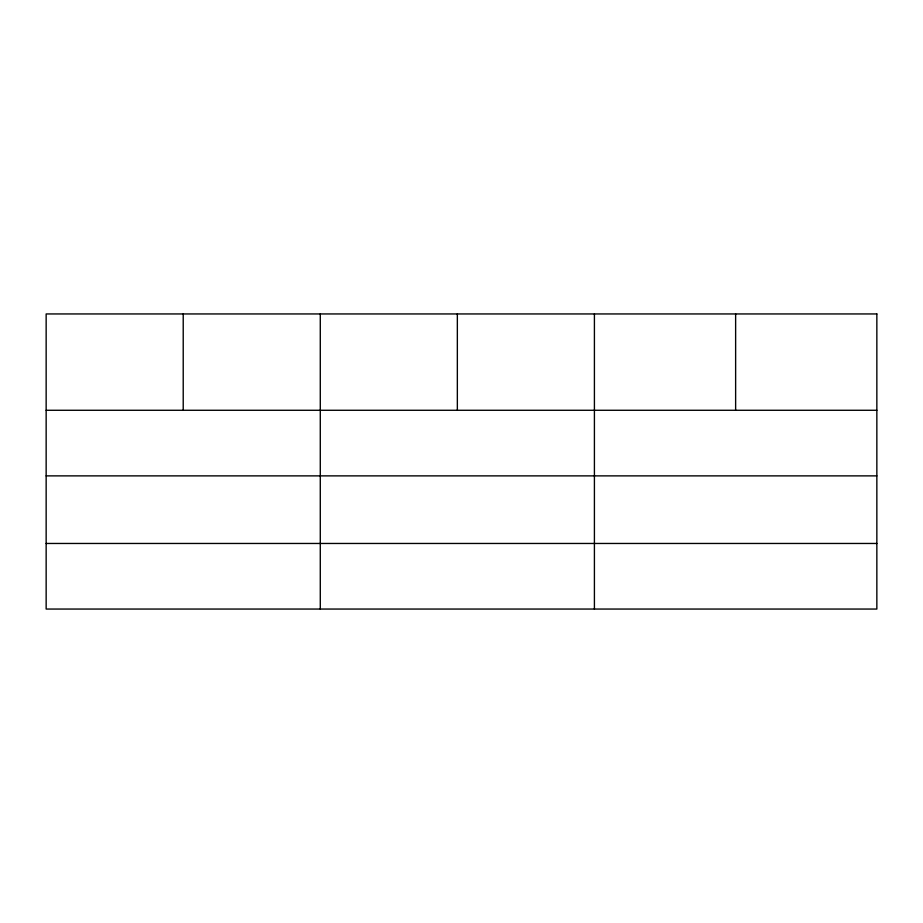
<?xml version="1.0" encoding="UTF-8"?>
<svg xmlns="http://www.w3.org/2000/svg" width="923" height="923" viewBox="0 0 923 923"><rect width="100%" height="100%" fill="white"/><g stroke="black" fill="none" stroke-linecap="round" stroke-linejoin="round"><path stroke-width="1.38" d="M46.15 410.274L876.85 410.274M46.15 475.876L876.85 475.876M46.15 543.462L876.85 543.462M735.631 313.947L735.631 410.274M594.412 313.947L594.412 609.053M457.346 313.947L457.346 410.274M320.281 313.947L320.281 609.053M183.216 313.947L183.216 410.274M876.85 313.947L46.15 313.947L46.15 609.053L876.85 609.053L876.85 313.947"/></g></svg>
